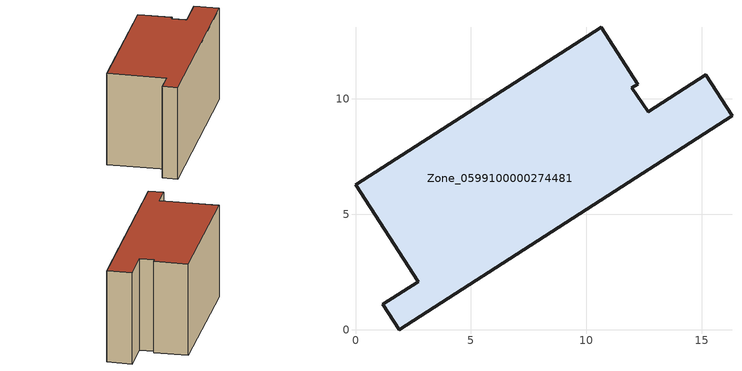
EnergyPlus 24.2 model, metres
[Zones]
Zone_0599100000274481
 floor ground (C_G): 11.97,10.48 12.67,9.43 15.16,11.04 16.3,9.26 1.9,0 1.19,1.1 2.71,2.07 0,6.27 10.64,13.1 12.22,10.64 z0.27
 wall outside (C_F): 1.9,0 16.3,9.26 15.16,11.04 12.67,9.43 11.97,10.48 12.22,10.64 10.64,13.1 0,6.27 2.71,2.07 1.19,1.1 1.9,0 z0.27:8.42
 roof outside (C_R): 11.97,10.48 12.22,10.64 10.64,13.1 0,6.27 2.71,2.07 1.19,1.1 1.9,0 16.3,9.26 15.16,11.04 12.67,9.43 z8.42
[BUILDING]
Pand.0599100000274481: North Axis=0; Terrain=City; Loads Convergence Tolerance Value=0.04; Temperature Convergence Tolerance Value=0.4; Solar Distribution=FullExterior; Maximum Number of Warmup Days=25; Minimum Number of Warmup Days=1
[Site:Location]
Rotterdam.The.Hague.AP_ZH_NLD Design_Conditions: Latitude=51.96; Longitude=4.45; Time Zone=1; Elevation=-4.5
[SITE:GROUNDTEMPERATURE:BUILDINGSURFACE]
18, 18, 18, 18, 18, 18, 18, 18, 18, 18, 18, 18
[MATERIAL] Thermal Absorptance=0.9; Solar Absorptance=0.7; Visible Absorptance=0.7
Name | Roughness | Thickness | Conductivity | Density | Specific Heat
G.TI.1992-2005 | MediumSmooth | 0.15 | 0.06 | 540 | 1210
F.TI.1992-2005 | Rough | 0.3 | 0.12 | 1920 | 840
R.TI.1992-2005 | MediumRough | 0.2 | 0.08 | 1500 | 1000
[CONSTRUCTION]
C_G: G.TI.1992-2005
C_F: F.TI.1992-2005
C_R: R.TI.1992-2005
[ZONE]
Zone_0599100000274481: Type=1; Multiplier=1; Ceiling Height=Autocalculate; Volume=Autocalculate; Floor Area=autocalculate; Part of Total Floor Area=Yes
[ZONEINFILTRATION:DESIGNFLOWRATE]
Infil_Zone_0599100000274481: Zone or ZoneList or Space or SpaceList=Zone_0599100000274481; Schedule=AlwaysOn; Design Flow Rate Calculation Method=Flow/Area; Flow Rate per Floor Area=0.0015; Constant Term Coefficient=1; Temperature Term Coefficient=0; Velocity Term Coefficient=0; Velocity Squared Term Coefficient=0
[HVACTEMPLATE:ZONE:IDEALLOADSAIRSYSTEM]
Zone_0599100000274481: Maximum Heating Supply Air Temperature=50; Minimum Cooling Supply Air Temperature=13; Maximum Heating Supply Air Humidity Ratio=0.0156; Minimum Cooling Supply Air Humidity Ratio=0.0077; Heating Limit=NoLimit; Cooling Limit=NoLimit; Dehumidification Control Type=ConstantSensibleHeatRatio; Cooling Sensible Heat Ratio=0.7; Dehumidification Setpoint=60; Humidification Control Type=None; Humidification Setpoint=30; Outdoor Air Method=None; Outdoor Air Flow Rate per Person=0.00944; Outdoor Air Flow Rate per Zone Floor Area=0; Outdoor Air Flow Rate per Zone=0; Demand Controlled Ventilation Type=None; Outdoor Air Economizer Type=NoEconomizer; Heat Recovery Type=None; Sensible Heat Recovery Effectiveness=0.7; Latent Heat Recovery Effectiveness=0.65
[ZONECONTROL:THERMOSTAT]
ThermostatControl_Zone_0599100000274481: Zone or ZoneList=Zone_0599100000274481; Control Type Schedule=DualSetpointControlType; Control 1=Thermostat_Zone_0599100000274481; Temperature Difference Between Cutout And Setpoint=0
[THERMOSTATSETPOINT:DUALSETPOINT]
Thermostat_Zone_0599100000274481: Heating Setpoint Temperature Schedule=HeatingSetpoint_Zone_0599100000274481; Cooling Setpoint Temperature Schedule=CoolingSetpoint_Zone_0599100000274481
[SCHEDULE:COMPACT]
HeatingSetpoint_Zone_0599100000274481: Through: 12/31, For: AllDays, Until: 24:00, 21
CoolingSetpoint_Zone_0599100000274481: Through: 12/31, For: AllDays, Until: 24:00, 24
DualSetpointControlType: Through: 12/31, For: AllDays, Until: 24:00, 4
AlwaysOn: Through: 12/31, For: AllDays, Until: 24:00, 1
